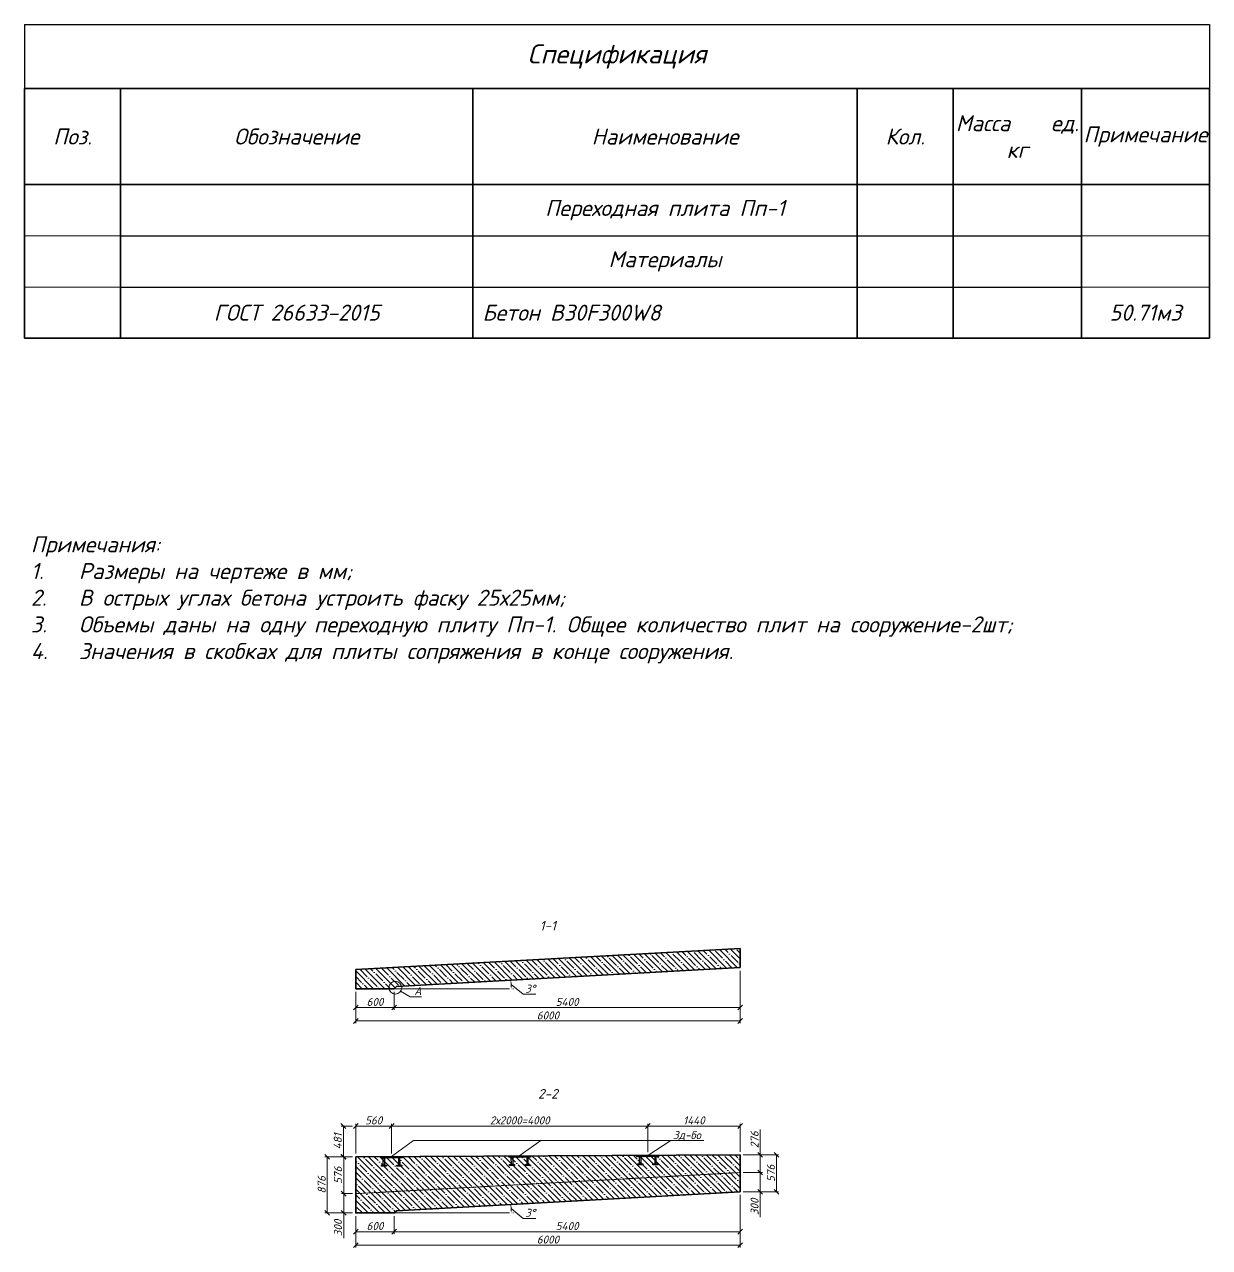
# Model space of a CAD drawing. Header units: millimetres. Extents: x -2273229 to 69798, y -750941 to 41219.
# Drawn here: x 51298 to 69798, y 16813 to 35912 of the extents above; entities that cross this region are included whole.
import ezdxf
from ezdxf import colors
from ezdxf.entities.mleader import LeaderData, LeaderLine
from ezdxf.math import Vec2, Vec3

# ---------------------------------------------------------------- set-up
doc = ezdxf.new("R2010")
doc.units = ezdxf.units.MM
doc.linetypes.add('DASHED', pattern=[19.05, 12.7, -6.35])
for name, color, linetype, lineweight in [('$ Слои конструкции $', 7, 'Continuous', 35), ('$Выноски', 5, 'Continuous', 13), ('$Пунктир', 3, 'DASHED', 13), ('$Размеры', 5, 'Continuous', 13), ('$Слои конструкции', 7, 'Continuous', 35), ('$Текст Model', 7, 'Continuous', 13), ('$Тонкие', 8, 'Continuous', 13)]:
    doc.layers.add(name, color=color, linetype=linetype, lineweight=lineweight)
doc.styles.add('@ТРАНСПРОЕКТ', font='isocpeur.ttf', dxfattribs={"oblique": 15})
doc.dimstyles.new('@TN  1-50', dxfattribs={"dimscale": 50, "dimtxt": 2.5, "dimasz": 1.5, "dimexe": 0.7, "dimexo": 1, "dimgap": 0.5, "dimtad": 1, "dimdec": 0, "dimzin": 0, "dimdsep": 46, "dimtxsty": '@ТРАНСПРОЕКТ', "dimblk": 'OBLIQUE', "dimcen": 0, "dimclrd": 5, "dimclre": 5, "dimclrt": 5, "dimaunit": 1, "dimadec": 3, "dimazin": 0, "dimtfac": 1, "dimtdec": 0, "dimtofl": 0, "dimtmove": 0, "dimatfit": 3, "dimfxl": 1, "dimtolj": 1, "dimtzin": 0, "dimlwd": 13, "dimlwe": 13, "dimarcsym": 0})

# ---------------------------------------------------------------- blocks, each defined once
blk = doc.blocks.new('_Oblique')
at = {"color": 0, "linetype": 'ByBlock', "lineweight": -2}
blk.add_line((-0.5, -0.5), (0.5, 0.5), dxfattribs=at)
blk = doc.blocks.new('*D103')
at = {"layer": '$Размеры', "color": 5, "linetype": 'Continuous', "lineweight": 13, "transparency": 16777216}
for p, q in [((56420, 17655), (56247, 17655)), ((56282, 17655), (56282, 17354)), ((56420, 17354), (56247, 17354)), ((56282, 17354), (56282, 16958))]:
    blk.add_line(p, q, dxfattribs=at)
at = {"layer": 'Defpoints', "color": 0, "transparency": 16777216}
for p in [(56282, 17655), (56470, 17655), (56470, 17354)]:
    blk.add_point(p, dxfattribs=at)
at = {"layer": '$Размеры', "color": 5, "lineweight": 13, "transparency": 16777216, "xscale": 75, "yscale": 75, "zscale": 75}
for p, rotation in [((56282, 17655), 90), ((56282, 17354), 270)]:
    blk.add_blockref('_Oblique', p, dxfattribs=dict(at, rotation=rotation))
at = {"layer": '$Размеры', "color": 5, "transparency": 16777216, "insert": (56194, 17119), "char_height": 125, "attachment_point": 5, "rotation": 90, "style": '@ТРАНСПРОЕКТ'}
blk.add_mtext('\\A1;300', dxfattribs=at)
blk = doc.blocks.new('*D104')
at = {"layer": '$Размеры', "color": 5, "linetype": 'Continuous', "lineweight": 13, "transparency": 16777216}
for p, q in [((56420, 18230), (56247, 18230)), ((56282, 17655), (56282, 18230)), ((56420, 17655), (56247, 17655))]:
    blk.add_line(p, q, dxfattribs=at)
at = {"layer": 'Defpoints', "color": 0, "transparency": 16777216}
for p in [(56282, 18230), (56470, 18230), (56470, 17655)]:
    blk.add_point(p, dxfattribs=at)
at = {"layer": '$Размеры', "color": 5, "lineweight": 13, "transparency": 16777216, "xscale": 75, "yscale": 75, "zscale": 75}
for p, rotation in [((56282, 18230), 90), ((56282, 17655), 270)]:
    blk.add_blockref('_Oblique', p, dxfattribs=dict(at, rotation=rotation))
at = {"layer": '$Размеры', "color": 5, "transparency": 16777216, "insert": (56194, 17942), "char_height": 125, "attachment_point": 5, "rotation": 90, "style": '@ТРАНСПРОЕКТ'}
blk.add_mtext('\\A1;576', dxfattribs=at)
blk = doc.blocks.new('*D109')
at = {"layer": '$Размеры', "color": 5, "linetype": 'Continuous', "lineweight": 13, "transparency": 16777216}
for p, q in [((62520, 17985), (62818, 17985)), ((62783, 17985), (62783, 17684)), ((62520, 17684), (62818, 17684)), ((62783, 17684), (62783, 17288))]:
    blk.add_line(p, q, dxfattribs=at)
at = {"layer": 'Defpoints', "color": 0, "transparency": 16777216}
for p in [(62470, 17985), (62470, 17684), (62783, 17684)]:
    blk.add_point(p, dxfattribs=at)
at = {"layer": '$Размеры', "color": 5, "lineweight": 13, "transparency": 16777216, "xscale": 75, "yscale": 75, "zscale": 75}
for p, rotation in [((62783, 17985), 90), ((62783, 17684), 270)]:
    blk.add_blockref('_Oblique', p, dxfattribs=dict(at, rotation=rotation))
at = {"layer": '$Размеры', "color": 5, "transparency": 16777216, "insert": (62696, 17449), "char_height": 125, "attachment_point": 5, "rotation": 90, "style": '@ТРАНСПРОЕКТ'}
blk.add_mtext('\\A1;300', dxfattribs=at)
blk = doc.blocks.new('*D110')
at = {"layer": '$Размеры', "color": 5, "linetype": 'Continuous', "lineweight": 13, "transparency": 16777216}
for p, q in [((62783, 18260), (62783, 18656)), ((62520, 18260), (62818, 18260)), ((62783, 17985), (62783, 18260)), ((62520, 17985), (62818, 17985))]:
    blk.add_line(p, q, dxfattribs=at)
at = {"layer": 'Defpoints', "color": 0, "transparency": 16777216}
for p in [(62470, 18260), (62470, 17985), (62783, 17985)]:
    blk.add_point(p, dxfattribs=at)
at = {"layer": '$Размеры', "color": 5, "lineweight": 13, "transparency": 16777216, "xscale": 75, "yscale": 75, "zscale": 75}
for p, rotation in [((62783, 18260), 90), ((62783, 17985), 270)]:
    blk.add_blockref('_Oblique', p, dxfattribs=dict(at, rotation=rotation))
at = {"layer": '$Размеры', "color": 5, "transparency": 16777216, "insert": (62696, 18496), "char_height": 125, "attachment_point": 5, "rotation": 90, "style": '@ТРАНСПРОЕКТ'}
blk.add_mtext('\\A1;276', dxfattribs=at)
blk = doc.blocks.new('Плита Бетон')
at = {"layer": '$Слои конструкции'}
for p, q in [((6000, 630), (0, 300)), ((6000, 330), (6000, 630)), ((0, 300), (0, 0)), ((635, 35), (6000, 330)), ((0, 0), (600, 0))]:
    blk.add_line(p, q, dxfattribs=at)
blk.add_lwpolyline([(600, 0), (635, 35)], dxfattribs=at)
blk = doc.blocks.new('*T126')
at = {"layer": '$Текст Model', "color": 0, "lineweight": -2, "transparency": 16777216}
for p, q in [((0, 0), (18500, 0)), ((0, 0), (0, -1000)), ((18500, 0), (18500, -1000))]:
    blk.add_line(p, q, dxfattribs=at)
at = {"layer": '$Текст Model', "color": 0, "lineweight": 35, "transparency": 16777216}
for p, q in [((0, -1000), (18500, -1000)), ((0, -2500), (1500, -2500)), ((16500, -2500), (18500, -2500)), ((16500, -2500), (16500, -4900)), ((18500, -2500), (18500, -4900)), ((0, -4900), (18500, -4900))]:
    blk.add_line(p, q, dxfattribs=at)
at = {"layer": '$Текст Model', "color": 7, "lineweight": 35, "transparency": 16777216}
for p, q in [((0, -1000), (0, -2500)), ((1500, -1000), (1500, -2500)), ((7000, -1000), (7000, -3300)), ((13000, -1000), (13000, -4900)), ((14500, -1000), (14500, -2500)), ((16500, -1000), (16500, -2500)), ((18500, -1000), (18500, -2500)), ((7000, -4100), (7000, -4900))]:
    blk.add_line(p, q, dxfattribs=at)
at = {"layer": '$Текст Model', "color": 7, "linetype": 'Continuous', "lineweight": 35, "transparency": 16777216}
for p, q in [((0, -2500), (0, -4900)), ((1500, -2500), (16500, -2500)), ((1500, -2500), (1500, -4900)), ((14500, -2500), (14500, -4900)), ((7000, -3300), (7000, -4100))]:
    blk.add_line(p, q, dxfattribs=at)
at = {"layer": '$Текст Model', "color": 7, "linetype": 'Continuous', "lineweight": 13, "transparency": 16777216}
for p, q in [((0, -3300), (1500, -3300)), ((16500, -3300), (18500, -3300)), ((0, -4100), (1500, -4100)), ((16500, -4100), (18500, -4100))]:
    blk.add_line(p, q, dxfattribs=at)
at = {"layer": '$Текст Model', "color": 7, "lineweight": -2, "transparency": 16777216}
for p, q in [((1500, -3300), (16500, -3300)), ((1500, -4100), (16500, -4100))]:
    blk.add_line(p, q, dxfattribs=at)
at = {"layer": '$Текст Model', "color": 7, "transparency": 16777216, "style": '@ТРАНСПРОЕКТ'}
for s, insert, char_height, width, attachment_point in [('Спецификация', (9250, -500), 300, 18200, 5), ('Масса    ед. кг', (15500, -1750), 250, 2000, 5), ('Поз.', (750, -1750), 250, 1200, 5), ('Обозначение', (4250, -1750), 250, 5200, 5), ('Наименование', (10000, -1750), 250, 5700, 5), ('Кол.', (13750, -1750), 250, 1500, 5), ('Примечание', (17500, -1750), 250, 2000, 5), ('Переходная плита Пп-1', (10000, -2900), 250, 5700, 5), ('Материалы', (10000, -3700), 250, 5700, 5), ('ГОСТ 26633-{\\C256;2015}', (4250, -4500), 250, 5500, 5), ('Бетон B30F300W8', (7150, -4500), 250, 5700, 4), ('50.71м3', (17500, -4500), 250, 2000, 5)]:
    blk.add_mtext(s, dxfattribs=dict(at, insert=insert, char_height=char_height, width=width, attachment_point=attachment_point))
blk = doc.blocks.new('*D129')
at = {"layer": '$Размеры', "color": 5, "linetype": 'Continuous', "lineweight": 13, "transparency": 16777216}
for p, q in [((62470, 17634), (62470, 17026)), ((57070, 17304), (57070, 17026)), ((57070, 17061), (62470, 17061))]:
    blk.add_line(p, q, dxfattribs=at)
at = {"layer": 'Defpoints', "color": 0, "transparency": 16777216}
for p in [(62470, 17684), (57070, 17354), (62470, 17061)]:
    blk.add_point(p, dxfattribs=at)
at = {"layer": '$Размеры', "color": 5, "lineweight": 13, "transparency": 16777216, "xscale": 75, "yscale": 75, "zscale": 75, "rotation": 180}
blk.add_blockref('_Oblique', (57070, 17061), dxfattribs=at)
at = {"layer": '$Размеры', "color": 5, "lineweight": 13, "transparency": 16777216, "xscale": 75, "yscale": 75, "zscale": 75}
blk.add_blockref('_Oblique', (62470, 17061), dxfattribs=at)
at = {"layer": '$Размеры', "color": 5, "transparency": 16777216, "insert": (59770, 17149), "char_height": 125, "attachment_point": 5, "style": '@ТРАНСПРОЕКТ'}
blk.add_mtext('\\A1;5400', dxfattribs=at)
blk = doc.blocks.new('*D130')
at = {"layer": '$Размеры', "color": 5, "linetype": 'Continuous', "lineweight": 13, "transparency": 16777216}
for p, q in [((62470, 21134), (62470, 20316)), ((56470, 20804), (56470, 20316)), ((56470, 20351), (62470, 20351))]:
    blk.add_line(p, q, dxfattribs=at)
at = {"layer": 'Defpoints', "color": 0, "transparency": 16777216}
for p in [(62470, 21184), (56470, 20854), (62470, 20351)]:
    blk.add_point(p, dxfattribs=at)
at = {"layer": '$Размеры', "color": 5, "lineweight": 13, "transparency": 16777216, "xscale": 75, "yscale": 75, "zscale": 75, "rotation": 180}
blk.add_blockref('_Oblique', (56470, 20351), dxfattribs=at)
at = {"layer": '$Размеры', "color": 5, "lineweight": 13, "transparency": 16777216, "xscale": 75, "yscale": 75, "zscale": 75}
blk.add_blockref('_Oblique', (62470, 20351), dxfattribs=at)
at = {"layer": '$Размеры', "color": 5, "transparency": 16777216, "insert": (59470, 20438), "char_height": 125, "attachment_point": 5, "style": '@ТРАНСПРОЕКТ'}
blk.add_mtext('\\A1;6000', dxfattribs=at)
blk = doc.blocks.new('*D131')
at = {"layer": '$Размеры', "color": 5, "linetype": 'Continuous', "lineweight": 13, "transparency": 16777216}
for p, q in [((56470, 17304), (56470, 17026)), ((57070, 17304), (57070, 17026)), ((56470, 17061), (57070, 17061))]:
    blk.add_line(p, q, dxfattribs=at)
at = {"layer": 'Defpoints', "color": 0, "transparency": 16777216}
for p in [(56470, 17354), (57070, 17354), (57070, 17061)]:
    blk.add_point(p, dxfattribs=at)
at = {"layer": '$Размеры', "color": 5, "lineweight": 13, "transparency": 16777216, "xscale": 75, "yscale": 75, "zscale": 75, "rotation": 180}
blk.add_blockref('_Oblique', (56470, 17061), dxfattribs=at)
at = {"layer": '$Размеры', "color": 5, "lineweight": 13, "transparency": 16777216, "xscale": 75, "yscale": 75, "zscale": 75}
blk.add_blockref('_Oblique', (57070, 17061), dxfattribs=at)
at = {"layer": '$Размеры', "color": 5, "transparency": 16777216, "insert": (56770, 17149), "char_height": 125, "attachment_point": 5, "style": '@ТРАНСПРОЕКТ'}
blk.add_mtext('\\A1;600', dxfattribs=at)
blk = doc.blocks.new('*D132')
at = {"layer": '$Размеры', "color": 5, "linetype": 'Continuous', "lineweight": 13, "transparency": 16777216}
for p, q in [((56470, 20804), (56470, 20526)), ((57070, 20804), (57070, 20526)), ((56470, 20561), (57070, 20561))]:
    blk.add_line(p, q, dxfattribs=at)
at = {"layer": 'Defpoints', "color": 0, "transparency": 16777216}
for p in [(56470, 20854), (57070, 20854), (57070, 20561)]:
    blk.add_point(p, dxfattribs=at)
at = {"layer": '$Размеры', "color": 5, "lineweight": 13, "transparency": 16777216, "xscale": 75, "yscale": 75, "zscale": 75, "rotation": 180}
blk.add_blockref('_Oblique', (56470, 20561), dxfattribs=at)
at = {"layer": '$Размеры', "color": 5, "lineweight": 13, "transparency": 16777216, "xscale": 75, "yscale": 75, "zscale": 75}
blk.add_blockref('_Oblique', (57070, 20561), dxfattribs=at)
at = {"layer": '$Размеры', "color": 5, "transparency": 16777216, "insert": (56770, 20649), "char_height": 125, "attachment_point": 5, "style": '@ТРАНСПРОЕКТ'}
blk.add_mtext('\\A1;600', dxfattribs=at)
blk = doc.blocks.new('*D133')
at = {"layer": '$Размеры', "color": 5, "linetype": 'Continuous', "lineweight": 13, "transparency": 16777216}
for p, q in [((62470, 17634), (62470, 16816)), ((56470, 17304), (56470, 16816)), ((56470, 16851), (62470, 16851))]:
    blk.add_line(p, q, dxfattribs=at)
at = {"layer": 'Defpoints', "color": 0, "transparency": 16777216}
for p in [(62470, 17684), (56470, 17354), (62470, 16851)]:
    blk.add_point(p, dxfattribs=at)
at = {"layer": '$Размеры', "color": 5, "lineweight": 13, "transparency": 16777216, "xscale": 75, "yscale": 75, "zscale": 75, "rotation": 180}
blk.add_blockref('_Oblique', (56470, 16851), dxfattribs=at)
at = {"layer": '$Размеры', "color": 5, "lineweight": 13, "transparency": 16777216, "xscale": 75, "yscale": 75, "zscale": 75}
blk.add_blockref('_Oblique', (62470, 16851), dxfattribs=at)
at = {"layer": '$Размеры', "color": 5, "transparency": 16777216, "insert": (59470, 16938), "char_height": 125, "attachment_point": 5, "style": '@ТРАНСПРОЕКТ'}
blk.add_mtext('\\A1;6000', dxfattribs=at)
blk = doc.blocks.new('*D134')
at = {"layer": '$Размеры', "color": 5, "linetype": 'Continuous', "lineweight": 13, "transparency": 16777216}
for p, q in [((62470, 21134), (62470, 20526)), ((57070, 20804), (57070, 20526)), ((57070, 20561), (62470, 20561))]:
    blk.add_line(p, q, dxfattribs=at)
at = {"layer": 'Defpoints', "color": 0, "transparency": 16777216}
for p in [(62470, 21184), (57070, 20854), (62470, 20561)]:
    blk.add_point(p, dxfattribs=at)
at = {"layer": '$Размеры', "color": 5, "lineweight": 13, "transparency": 16777216, "xscale": 75, "yscale": 75, "zscale": 75, "rotation": 180}
blk.add_blockref('_Oblique', (57070, 20561), dxfattribs=at)
at = {"layer": '$Размеры', "color": 5, "lineweight": 13, "transparency": 16777216, "xscale": 75, "yscale": 75, "zscale": 75}
blk.add_blockref('_Oblique', (62470, 20561), dxfattribs=at)
at = {"layer": '$Размеры', "color": 5, "transparency": 16777216, "insert": (59770, 20649), "char_height": 125, "attachment_point": 5, "style": '@ТРАНСПРОЕКТ'}
blk.add_mtext('\\A1;5400', dxfattribs=at)
blk = doc.blocks.new('ыргх')
h = blk.add_hatch()
h.set_pattern_fill('ANSI32', color=256, scale=50, angle=-90)
h.set_pattern_definition([(315, (-3155349.951, -724303.105), (13.25825215, 13.25825215), []), (315, (-3155349.951, -724311.943), (13.25825215, 13.25825215), [])])
h.paths.add_polyline_path([(170, 0), (-170, 0), (-170, -20), (170, -20)])
at = {"layer": '$Пунктир'}
for points in [[(-131, 0), (-109, 0), (-109, -20), (-131, -20)], [(109, 0), (131, 0), (131, -20), (109, -20)]]:
    blk.add_lwpolyline(points, close=True, dxfattribs=at)
at = {"ltscale": 0.25}
for points in [[(-170, 0), (170, 0), (170, -20), (-170, -20)], [(-160, -134), (-80, -134), (-80, -150), (-160, -150)], [(-131, -134), (-131, -20), (-109, -20), (-109, -134)], [(80, -134), (160, -134), (160, -150), (80, -150)], [(131, -134), (131, -20), (109, -20), (109, -134)]]:
    blk.add_lwpolyline(points, close=True, dxfattribs=at)
blk = doc.blocks.new('_NONE')
blk = doc.blocks.new('*D144')
at = {"layer": '$Размеры', "color": 5, "linetype": 'Continuous', "lineweight": 13, "transparency": 16777216}
for p, q in [((56420, 18230), (55990, 18230)), ((56025, 17354), (56025, 18230)), ((56420, 17354), (55990, 17354))]:
    blk.add_line(p, q, dxfattribs=at)
at = {"layer": 'Defpoints', "color": 0, "transparency": 16777216}
for p in [(56025, 18230), (56470, 18230), (56470, 17354)]:
    blk.add_point(p, dxfattribs=at)
at = {"layer": '$Размеры', "color": 5, "lineweight": 13, "transparency": 16777216, "xscale": 75, "yscale": 75, "zscale": 75}
for p, rotation in [((56025, 18230), 90), ((56025, 17354), 270)]:
    blk.add_blockref('_Oblique', p, dxfattribs=dict(at, rotation=rotation))
at = {"layer": '$Размеры', "color": 5, "transparency": 16777216, "insert": (55938, 17792), "char_height": 125, "attachment_point": 5, "rotation": 90, "style": '@ТРАНСПРОЕКТ'}
blk.add_mtext('\\A1;876', dxfattribs=at)
blk = doc.blocks.new('*D147')
at = {"layer": '$Размеры', "color": 5, "linetype": 'Continuous', "lineweight": 13, "transparency": 16777216}
for p, q in [((62517, 18260), (63072, 18260)), ((63037, 17684), (63037, 18260)), ((62520, 17684), (63072, 17684))]:
    blk.add_line(p, q, dxfattribs=at)
at = {"layer": 'Defpoints', "color": 0, "transparency": 16777216}
for p in [(62467, 18260), (63037, 18260), (62470, 17684)]:
    blk.add_point(p, dxfattribs=at)
at = {"layer": '$Размеры', "color": 5, "lineweight": 13, "transparency": 16777216, "xscale": 75, "yscale": 75, "zscale": 75}
for p, rotation in [((63037, 18260), 90), ((63037, 17684), 270)]:
    blk.add_blockref('_Oblique', p, dxfattribs=dict(at, rotation=rotation))
at = {"layer": '$Размеры', "color": 5, "transparency": 16777216, "insert": (62950, 17972), "char_height": 125, "attachment_point": 5, "rotation": 90, "style": '@ТРАНСПРОЕКТ'}
blk.add_mtext('\\A1;576', dxfattribs=at)
blk = doc.blocks.new('*D151')
at = {"layer": '$Размеры', "color": 5, "linetype": 'Continuous', "lineweight": 13, "transparency": 16777216}
for p, q in [((56470, 18280), (56470, 18746)), ((57030, 18283), (57030, 18746)), ((56470, 18711), (57030, 18711))]:
    blk.add_line(p, q, dxfattribs=at)
at = {"layer": 'Defpoints', "color": 0, "transparency": 16777216}
for p in [(57030, 18711), (56470, 18230), (57030, 18233)]:
    blk.add_point(p, dxfattribs=at)
at = {"layer": '$Размеры', "color": 5, "lineweight": 13, "transparency": 16777216, "xscale": 75, "yscale": 75, "zscale": 75, "rotation": 180}
blk.add_blockref('_Oblique', (56470, 18711), dxfattribs=at)
at = {"layer": '$Размеры', "color": 5, "lineweight": 13, "transparency": 16777216, "xscale": 75, "yscale": 75, "zscale": 75}
blk.add_blockref('_Oblique', (57030, 18711), dxfattribs=at)
at = {"layer": '$Размеры', "color": 5, "transparency": 16777216, "insert": (56750, 18799), "char_height": 125, "attachment_point": 5, "style": '@ТРАНСПРОЕКТ'}
blk.add_mtext('\\A1;560', dxfattribs=at)
blk = doc.blocks.new('*D152')
at = {"layer": '$Размеры', "color": 5, "linetype": 'Continuous', "lineweight": 13, "transparency": 16777216}
for p, q in [((57030, 18283), (57030, 18746)), ((61030, 18303), (61030, 18746)), ((57030, 18711), (61030, 18711))]:
    blk.add_line(p, q, dxfattribs=at)
at = {"layer": 'Defpoints', "color": 0, "transparency": 16777216}
for p in [(61030, 18711), (57030, 18233), (61030, 18253)]:
    blk.add_point(p, dxfattribs=at)
at = {"layer": '$Размеры', "color": 5, "lineweight": 13, "transparency": 16777216, "xscale": 75, "yscale": 75, "zscale": 75, "rotation": 180}
blk.add_blockref('_Oblique', (57030, 18711), dxfattribs=at)
at = {"layer": '$Размеры', "color": 5, "lineweight": 13, "transparency": 16777216, "xscale": 75, "yscale": 75, "zscale": 75}
blk.add_blockref('_Oblique', (61030, 18711), dxfattribs=at)
at = {"layer": '$Размеры', "color": 5, "transparency": 16777216, "insert": (59030, 18799), "char_height": 125, "attachment_point": 5, "style": '@ТРАНСПРОЕКТ'}
blk.add_mtext('\\A1;2х2000=4000', dxfattribs=at)
blk = doc.blocks.new('*D153')
at = {"layer": '$Размеры', "color": 5, "linetype": 'Continuous', "lineweight": 13, "transparency": 16777216}
for p, q in [((61030, 18303), (61030, 18746)), ((62470, 18310), (62470, 18746)), ((61030, 18711), (62470, 18711))]:
    blk.add_line(p, q, dxfattribs=at)
at = {"layer": 'Defpoints', "color": 0, "transparency": 16777216}
for p in [(62470, 18711), (61030, 18253), (62470, 18260)]:
    blk.add_point(p, dxfattribs=at)
at = {"layer": '$Размеры', "color": 5, "lineweight": 13, "transparency": 16777216, "xscale": 75, "yscale": 75, "zscale": 75, "rotation": 180}
blk.add_blockref('_Oblique', (61030, 18711), dxfattribs=at)
at = {"layer": '$Размеры', "color": 5, "lineweight": 13, "transparency": 16777216, "xscale": 75, "yscale": 75, "zscale": 75}
blk.add_blockref('_Oblique', (62470, 18711), dxfattribs=at)
at = {"layer": '$Размеры', "color": 5, "transparency": 16777216, "insert": (61750, 18799), "char_height": 125, "attachment_point": 5, "style": '@ТРАНСПРОЕКТ'}
blk.add_mtext('\\A1;1440', dxfattribs=at)
blk = doc.blocks.new('*D154')
at = {"layer": '$Размеры', "color": 5, "linetype": 'Continuous', "lineweight": 13, "transparency": 16777216}
for p, q in [((56420, 18711), (56242, 18711)), ((56277, 18230), (56277, 18711)), ((56420, 18230), (56242, 18230))]:
    blk.add_line(p, q, dxfattribs=at)
at = {"layer": 'Defpoints', "color": 0, "transparency": 16777216}
for p in [(56277, 18711), (56470, 18711), (56470, 18230)]:
    blk.add_point(p, dxfattribs=at)
at = {"layer": '$Размеры', "color": 5, "lineweight": 13, "transparency": 16777216, "xscale": 75, "yscale": 75, "zscale": 75}
for p, rotation in [((56277, 18711), 90), ((56277, 18230), 270)]:
    blk.add_blockref('_Oblique', p, dxfattribs=dict(at, rotation=rotation))
at = {"layer": '$Размеры', "color": 5, "transparency": 16777216, "insert": (56189, 18471), "char_height": 125, "attachment_point": 5, "rotation": 90, "style": '@ТРАНСПРОЕКТ'}
blk.add_mtext('\\A1;481', dxfattribs=at)
blk = doc.blocks.new('*D160')
at = {"layer": '$Размеры', "color": 5, "linetype": 'Continuous', "lineweight": 13, "transparency": 16777216}
for p, q in [((58895, 20921), (59085, 20769)), ((58920, 20854), (58931, 20854)), ((59085, 20769), (59281, 20769))]:
    blk.add_line(p, q, dxfattribs=at)
blk.add_arc((56470, 20854), 2426, 0.5905, 2.5576, dxfattribs=at)
at = {"layer": '$Размеры', "color": 5, "transparency": 16777216}
for points in [[(58889, 20962), (58897, 20963), (58892, 20987)], [(58900, 20879), (58891, 20879), (58896, 20854)]]:
    blk.add_solid(points, dxfattribs=at)
at = {"layer": 'Defpoints', "color": 0, "transparency": 16777216}
for p in [(62470, 21184), (57070, 20854), (57105, 20889), (58870, 20854), (58894, 20943)]:
    blk.add_point(p, dxfattribs=at)
at = {"layer": '$Размеры', "color": 5, "transparency": 16777216, "insert": (59195, 20856), "char_height": 125, "attachment_point": 5, "style": '@ТРАНСПРОЕКТ'}
blk.add_mtext('\\A1;3°', dxfattribs=at)
blk = doc.blocks.new('*D161')
at = {"layer": '$Размеры', "color": 5, "linetype": 'Continuous', "lineweight": 13, "transparency": 16777216}
for p, q in [((58895, 17421), (59085, 17269)), ((58920, 17354), (58931, 17354)), ((59085, 17269), (59281, 17269))]:
    blk.add_line(p, q, dxfattribs=at)
blk.add_arc((56470, 17354), 2426, 0.5905, 2.5576, dxfattribs=at)
at = {"layer": '$Размеры', "color": 5, "transparency": 16777216}
for points in [[(58889, 17462), (58897, 17463), (58892, 17487)], [(58900, 17379), (58891, 17379), (58896, 17354)]]:
    blk.add_solid(points, dxfattribs=at)
at = {"layer": 'Defpoints', "color": 0, "transparency": 16777216}
for p in [(62470, 17684), (57105, 17389), (58894, 17443), (57070, 17354), (58870, 17354)]:
    blk.add_point(p, dxfattribs=at)
at = {"layer": '$Размеры', "color": 5, "transparency": 16777216, "insert": (59195, 17356), "char_height": 125, "attachment_point": 5, "style": '@ТРАНСПРОЕКТ'}
blk.add_mtext('\\A1;3°', dxfattribs=at)

msp = doc.modelspace()

# ---------------------------------------------------------------- hatches: boundary and pattern name
at = {"layer": '$Тонкие'}
h = msp.add_hatch(dxfattribs=at)
h.set_pattern_fill('ANSI35', color=256, scale=500, angle=90)
h.set_pattern_definition([(135, (-2273179.15, -750941.33), (-88.3883476, -88.3883476), []), (135, (-2273179.15, -750852.94), (-88.3883476, -88.3883476), [156.25, -31.25, 0, -31.25])])
h.paths.add_polyline_path([(62469.9, 21184.1), (62469.9, 21484.6), (56469.9, 21154.6), (56469.9, 20854.1), (57069.9, 20854.1), (57104.8, 20889)])
h = msp.add_hatch(dxfattribs=at)
h.set_pattern_fill('ANSI35', color=256, scale=500, angle=90)
h.set_pattern_definition([(135, (-2273229.15, -750941.33), (-88.3883476, -88.3883476), []), (135, (-2273229.15, -750852.94), (-88.3883476, -88.3883476), [156.25, -31.25, 0, -31.25])])
h.paths.add_polyline_path([(62469.9, 17984.6), (62469.9, 18260.1), (56469.9, 18230.1), (56469.9, 17654.6)])
h.paths.add_polyline_path([(62469.9, 17684.1), (62469.9, 17984.6), (56469.9, 17654.6), (56469.9, 17354.1), (57069.9, 17354.1), (57104.8, 17389)])

# ---------------------------------------------------------------- linework, layer by layer
at = {"layer": '$ Слои конструкции $'}
msp.add_lwpolyline([(56469.9, 18230.1), (56469.9, 17654.6), (56469.9, 17354.1), (57069.9, 17354.1), (57104.8, 17389), (62469.9, 17684.1), (62469.9, 17984.6), (62469.9, 18260.1)], close=True, dxfattribs=at)
at = {"layer": '$Выноски'}
for points in [[(57029.6, 18232.9), (57373.4, 18482.6), (59359.2, 18482.6)], [(59015.4, 18242.8), (59359.2, 18482.6), (61768.7, 18482.6)]]:
    msp.add_lwpolyline(points, dxfattribs=at)
msp.add_circle((57087.3, 20871.6), 100, dxfattribs=at)
at = {"layer": '$Пунктир'}
msp.add_lwpolyline([(56469.9, 17654.6), (62469.9, 17984.6)], dxfattribs=at)
at = {"layer": '$Размеры'}
for points in [[(57069.9, 20854.1), (58869.9, 20854.1)], [(57069.9, 17354.1), (58869.9, 17354.1)]]:
    msp.add_lwpolyline(points, dxfattribs=at)

# ---------------------------------------------------------------- block references
at = {"layer": '$Слои конструкции'}
msp.add_blockref('Плита Бетон', (56469.9, 20854.1), dxfattribs=at)
msp.add_blockref('*T126', (51298.4, 35911.8))
at = {"rotation": 0.28647651028227}
for p in [(57029.6, 18232.9), (59029.6, 18242.9), (61029.6, 18252.9)]:
    msp.add_blockref('ыргх', p, dxfattribs=at)

# ---------------------------------------------------------------- texts
at = {"layer": '$Выноски', "char_height": 150, "attachment_point": 5, "style": '@ТРАНСПРОЕКТ'}
for s, insert in [('1-1', (59469.2, 21838.8)), ('2-2', (59469.2, 19213.7))]:
    msp.add_mtext_dynamic_manual_height_columns(s, width=1423.914, gutter_width=12.5, heights=[0], dxfattribs=dict(at, insert=insert))
at = {"layer": '$Текст Model', "lineweight": 13, "insert": (51398.4, 27918.9), "char_height": 250, "attachment_point": 1, "style": '@ТРАНСПРОЕКТ'}
msp.add_mtext_dynamic_manual_height_columns('\\pxi-3,l3,sm1,t3;Примечания:\\P1.^IРазмеры на чертеже в мм;\\P2.^IВ острых углах бетона устроить фаску 25х25мм;\\P3.^IОбъемы даны на одну {\\C7;переходную плиту Пп-1}. Общее количество плит на сооружение-2шт;\\P4.^IЗначения в скобках для плиты сопряжения в конце сооружения.', width=18401.151, gutter_width=12.5, heights=[0], dxfattribs=at)

# ---------------------------------------------------------------- dimensions: what is measured, and where the dimension line sits
at = {"layer": '$Размеры'}
for base, p1, p2, picture, middle in [((62469.9, 20351), (56469.9, 20854.1), (62469.9, 21184.1), '*D130', (59469.9, 20351)), ((62469.9, 16851), (56469.9, 17354.1), (62469.9, 17684.1), '*D133', (59469.9, 16851))]:
    dim = msp.add_linear_dim(base=base, p1=p1, p2=p2, dimstyle='@TN  1-50', dxfattribs=at)
    dim.commit()
    dim.dimension.update_dxf_attribs({"geometry": picture, "text_midpoint": middle, "dimtype": 160})
for base, p1, p2, picture, middle in [((62469.9, 20561.4), (57069.9, 20854.1), (62469.9, 21184.1), '*D134', (59769.9, 20648.9)), ((57069.9, 20561.4), (56469.9, 20854.1), (57069.9, 20854.1), '*D132', (56769.9, 20648.9)), ((62469.9, 18711.5), (61030.1, 18252.9), (62469.9, 18260.1), '*D153', (61750, 18799)), ((62469.9, 17061.4), (57069.9, 17354.1), (62469.9, 17684.1), '*D129', (59769.9, 17148.9)), ((57069.9, 17061.4), (56469.9, 17354.1), (57069.9, 17354.1), '*D131', (56769.9, 17148.9))]:
    dim = msp.add_linear_dim(base=base, p1=p1, p2=p2, dimstyle='@TN  1-50', dxfattribs=at)
    dim.commit()
    dim.dimension.update_dxf_attribs({"geometry": picture, "text_midpoint": middle})
for base, line1, line2, picture, middle in [((58893.9, 20942.9), ((57104.8, 20889), (62469.9, 21184.1)), ((57069.9, 20854.1), (58869.9, 20854.1)), '*D160', (59195.4, 20856.4)), ((58893.9, 17442.9), ((57104.8, 17389), (62469.9, 17684.1)), ((57069.9, 17354.1), (58869.9, 17354.1)), '*D161', (59195.4, 17356.4))]:
    dim = msp.add_angular_dim_2l(base=base, line1=line1, line2=line2, dimstyle='@TN  1-50', override={"dimasz": 0.5, "dimsah": 1, "dimadec": 0, "dimtmove": 1}, dxfattribs=at)
    dim.commit()
    dim.dimension.update_dxf_attribs({"geometry": picture, "text_midpoint": middle, "dimtype": 162})
for base, p1, p2, picture, middle in [((56276.8, 18711.5), (56469.9, 18230.1), (56469.9, 18711.5), '*D154', (56189.3, 18470.8)), ((56025.3, 18230.1), (56469.9, 17354.1), (56469.9, 18230.1), '*D144', (55937.8, 17792.1)), ((63037.1, 18260.1), (62469.9, 17684.1), (62467, 18260.1), '*D147', (62949.6, 17972.1)), ((62783.2765, 17684.1119), (62469.8515, 17984.5653), (62469.8515, 17684.1119), '*D109', (62695.7765, 17448.6151))]:
    dim = msp.add_linear_dim(base=base, p1=p1, p2=p2, angle=90, dimstyle='@TN  1-50', dxfattribs=at)
    dim.commit()
    dim.dimension.update_dxf_attribs({"geometry": picture, "text_midpoint": middle})
for base, p1, p2, text, picture, middle in [((57030.4, 18711.5), (56469.9, 18230.1), (57030.4, 18232.9), '560', '*D151', (56750.1, 18799)), ((61030.1, 18711.5), (57030.4, 18232.9), (61030.1, 18252.9), '2х2000=<>', '*D152', (59030.3, 18799))]:
    dim = msp.add_linear_dim(base=base, p1=p1, p2=p2, text=text, dimstyle='@TN  1-50', dxfattribs=at)
    dim.commit()
    dim.dimension.update_dxf_attribs({"geometry": picture, "text_midpoint": middle})
for base, p1, p2, picture, middle in [((62783.2765, 17984.5653), (62469.8515, 18260.099), (62469.8515, 17984.5653), '*D110', (62783.2765, 18495.5958)), ((56281.9955, 18230.0915), (56469.8515, 17654.5668), (56469.8515, 18230.0915), '*D104', (56281.9955, 17942.3291)), ((56281.9955, 17654.5668), (56469.8515, 17354.1134), (56469.8515, 17654.5668), '*D103', (56281.9955, 17118.6166))]:
    dim = msp.add_linear_dim(base=base, p1=p1, p2=p2, angle=90, dimstyle='@TN  1-50', dxfattribs=at)
    dim.commit()
    dim.dimension.update_dxf_attribs({"geometry": picture, "text_midpoint": middle, "dimtype": 160})

# ---------------------------------------------------------------- leaders
at = {"layer": '$Выноски'}
ml = msp.add_multileader_mtext('Standard', dxfattribs=at)
ml.set_content('А', color=256, style='@ТРАНСПРОЕКТ')
ml.set_leader_properties(color=256, linetype='ByLayer', lineweight=13)
ml.set_arrow_properties(name='NONE')
ml.build(insert=Vec2(0, 0))
ml.multileader.update_dxf_attribs({"text_left_attachment_type": 6, "text_right_attachment_type": 6, "dogleg_length": 1.31, "arrow_head_size": 50, "scale": 50})
ctx = ml.context
ctx.base_point, ctx.scale, ctx.char_height, ctx.arrow_head_size, ctx.landing_gap_size, ctx.plane_origin = Vec3(57383.1, 20730.8), 50, 125, 50, 6.25, Vec3(57173.8, 20812.4)
ctx.left_attachment, ctx.right_attachment, ctx.text_align_type = 6, 6, 1
notes = []
notes.append((ctx, [(0, (1, 1, 0), (57317.4, 20730.8), (1, 0), 65.7, [(0, [(57169.8, 20815.1)], 0, [])])]))
ctx.mtext.insert, ctx.mtext.alignment, ctx.mtext.flow_direction = Vec3(57439.4, 20880.8), 2, 5
ml = msp.add_multileader_mtext('Standard', dxfattribs=at)
ml.set_content('Зд-бо', color=256, style='@ТРАНСПРОЕКТ')
ml.set_leader_properties(color=256, linetype='ByLayer', lineweight=13)
ml.set_arrow_properties(name='NONE')
ml.build(insert=Vec2(0, 0))
ml.multileader.update_dxf_attribs({"text_left_attachment_type": 6, "text_right_attachment_type": 6, "dogleg_length": 3.51, "arrow_head_size": 100, "scale": 50})
ctx = ml.context
ctx.base_point, ctx.scale, ctx.char_height, ctx.arrow_head_size, ctx.landing_gap_size, ctx.plane_origin = Vec3(61418.7, 18482.6), 50, 125, 100, 6.25, Vec3(56180.4, 14636.6)
ctx.left_attachment, ctx.right_attachment, ctx.text_align_type = 6, 6, 1
notes.append((ctx, [(0, (1, 1, 0), (61388.4, 18482.6), (1, 0), 30.3, [(0, [(61030.1, 18252.9)], 0, []), (1, [(61030.1, 18252.9)], 0, [])])]))
ctx.mtext.insert, ctx.mtext.alignment, ctx.mtext.flow_direction = Vec3(61640.6, 18632.6), 2, 5
for ctx, leaders in notes:
    for number, flags, end, landing, length, lines in leaders:
        leader = LeaderData()
        leader.index, (leader.has_last_leader_line, leader.has_dogleg_vector, leader.attachment_direction) = number, flags
        leader.last_leader_point, leader.dogleg_vector, leader.dogleg_length = Vec3(end), Vec3(landing), length
        for number, points, colour, breaks in lines:
            line = LeaderLine()
            line.index, line.vertices, line.color, line.breaks = number, Vec3.list(points), colors.encode_raw_color(colour), breaks
            leader.lines.append(line)
        ctx.leaders.append(leader)

doc.saveas('drawing.dxf')
